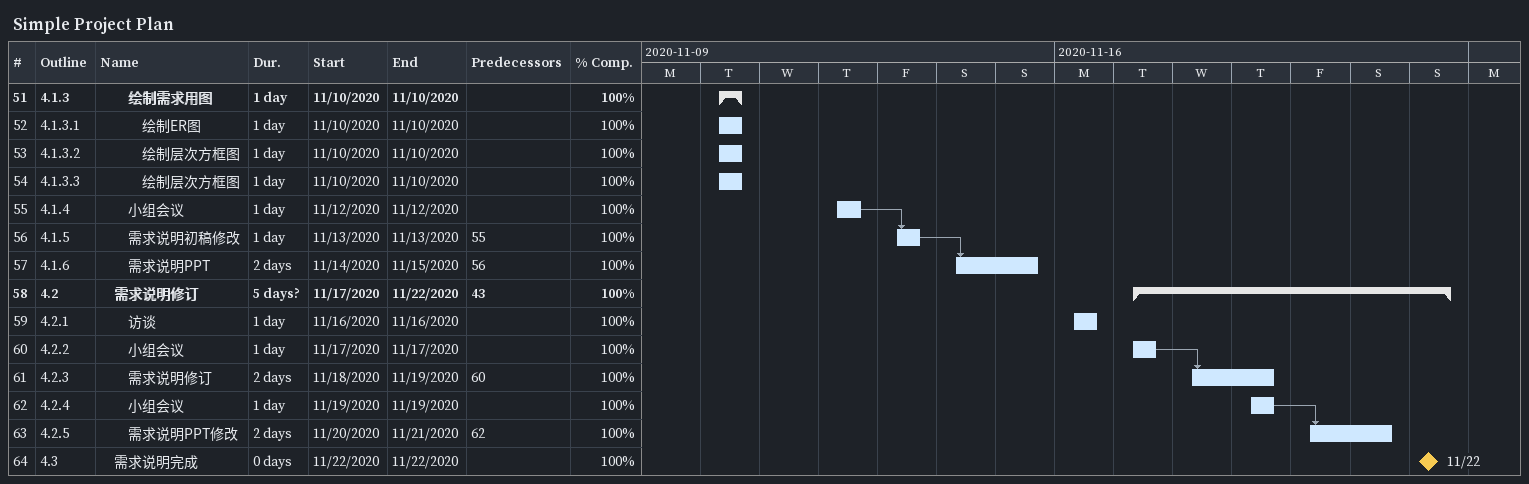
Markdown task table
Simple Project Plan

| ID | WBS | Task | Duration | Start | Finish | Predecessors | % complete |
|---|---|---|---|---|---|---|---|
| 51 | 4.1.3 | **绘制需求用图** | 1d | 2020-11-10 | 2020-11-10 |  | 100 |
| 52 | 4.1.3.1 | 绘制ER图 | 1d | 2020-11-10 | 2020-11-10 |  | 100 |
| 53 | 4.1.3.2 | 绘制层次方框图 | 1d | 2020-11-10 | 2020-11-10 |  | 100 |
| 54 | 4.1.3.3 | 绘制层次方框图 | 1d | 2020-11-10 | 2020-11-10 |  | 100 |
| 55 | 4.1.4 | 小组会议 | 1d | 2020-11-12 | 2020-11-12 |  | 100 |
| 56 | 4.1.5 | 需求说明初稿修改 | 1d | 2020-11-13 | 2020-11-13 | 55 | 100 |
| 57 | 4.1.6 | 需求说明PPT | 2d | 2020-11-14 | 2020-11-15 | 56 | 100 |
| 58 | 4.2 | **需求说明修订** | 5d? | 2020-11-17 | 2020-11-22 | 43 | 100 |
| 59 | 4.2.1 | 访谈 | 1d | 2020-11-16 | 2020-11-16 |  | 100 |
| 60 | 4.2.2 | 小组会议 | 1d | 2020-11-17 | 2020-11-17 |  | 100 |
| 61 | 4.2.3 | 需求说明修订 | 2d | 2020-11-18 | 2020-11-19 | 60 | 100 |
| 62 | 4.2.4 | 小组会议 | 1d | 2020-11-19 | 2020-11-19 |  | 100 |
| 63 | 4.2.5 | 需求说明PPT修改 | 2d | 2020-11-20 | 2020-11-21 | 62 | 100 |
| 64 | 4.3 | 需求说明完成 | 0d | 2020-11-22 | 2020-11-22 |  | 100 |
